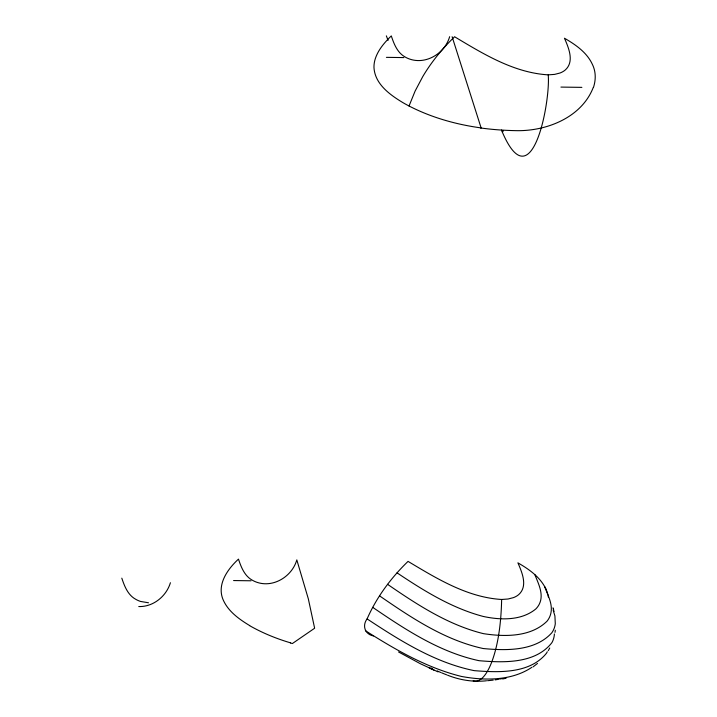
<?xml version="1.0" encoding="UTF-8"?>
<svg xmlns="http://www.w3.org/2000/svg" width="717" height="717" viewBox="0 0 717 717"><rect width="100%" height="100%" fill="white"/><g stroke="black" fill="none" stroke-linecap="round" stroke-linejoin="round"><path stroke-width="1.08" d="M593.434 87.519A57.898 39.82 -21.3 0 0 592.376 64.36C586.891 52.431 575.5 44.597 564.467 38.234C568.509 47.573 574.667 61.501 565.363 69.899A28.761 17.988 19.3 0 1 559.959 73.026L554.626 74.389L548.218 74.855C550.683 100.443 531.933 203.825 501.47 130.055M554.384 633.953L554.25 635.638A50.414 31.521 19.3 0 1 551.929 642.62C535.366 663.933 503.486 662.777 479.055 660.689C439.781 652.309 405.446 629.643 372.732 607.362M500.618 618.959L500.726 617.642A112.65 41.541 -89.2 0 0 501.64 599.475L508.057 599.009L513.39 597.646A28.761 17.988 19.3 0 0 518.803 594.518C528.097 586.121 521.94 572.184 517.907 562.854C528.994 569.19 540.224 577.086 545.879 588.944M555.308 630.261L555.021 632.385M170.413 582.724C166.362 596.311 153.187 607.03 138.757 606.555M449.64 36.692C445.051 52.986 426.642 64.691 410.088 59.215A16.097 10.065 19.3 0 1 405.257 57.064C397.361 52.834 393.947 43.916 391.303 35.913C384.59 42.402 378.209 49.778 375.269 58.794A45.834 31.521 -21.3 0 0 373.987 67.774C375.036 84.023 389.734 94.653 402.488 102.379A212.51 146.169 -21.3 0 0 409.031 105.999A261.23 179.671 -21.3 0 0 480.498 127.832M409.031 105.999L415.116 91.068L422.716 76.674A191.358 131.614 -21.3 0 1 454.587 36.755C483.357 53.963 513.883 72.802 548.218 74.855M593.237 87.519C581.774 117.041 547.707 130.799 517.871 130.682A288.019 198.098 -21.3 0 1 505.44 130.288L499.561 129.929A262.153 180.308 -21.3 0 1 483.043 128.289L480.444 127.931M501.649 599.475C467.332 597.413 436.805 578.592 408.045 561.384C391.025 577.821 376.622 597.18 367.095 618.905C361.96 625.636 364.908 634.339 373.458 635.943M549.751 648.025L548.29 650.651M537.481 663.44L533.098 666.873M531.915 667.267C511.669 680.935 484.701 680.756 461.452 676.445C426.723 667.885 395.318 649.656 365.365 630.655M502.626 678.981L506.085 678.255M499.606 679.107L501.775 678.667M495.062 679.895L498.521 679.331M493.233 680.119L487.542 680.711M486.52 680.774C473.283 682.234 459.92 680.11 447.578 675.199M386.4 57.351L403.85 57.584M560.927 87.089L581.872 87.366M233.581 580.555L251.031 580.788M148.491 602.773L140.595 601.455A16.097 10.065 19.3 0 1 135.773 599.313C127.877 595.083 124.462 586.156 121.809 578.162M473.166 680.827L474.842 681.132A56.356 20.784 -89.2 0 0 481.008 679.098L481.716 678.533A62.02 22.872 -89.2 0 0 486.843 672.232L487.417 671.282A71.055 26.206 -89.2 0 0 491.781 661.908L492.552 659.792A83.531 30.804 -89.2 0 0 495.581 649.79L495.59 649.745A82.347 30.374 -89.2 0 0 498.405 636.427L498.602 635.253A91.14 33.609 -89.2 0 0 500.609 618.959M290.421 642.961L292.375 643.543L314.638 628.226L308.319 598.812L296.82 559.896C292.231 576.19 273.813 587.886 257.269 582.41A16.097 10.065 19.3 0 1 252.438 580.268C244.542 576.029 241.127 567.111 238.474 559.117C227.836 568.922 216.892 584.014 222.862 599.134C227.791 611.153 238.931 619.076 249.668 625.582M446.745 674.876L441.654 672.842M398.544 651.959L420.404 663.754L438.051 671.883M437.236 670.933L440.794 672.492M429.25 668.002L434.081 670.189M430.8 667.921L432.665 668.836M367.095 618.905C400.14 640.684 434.861 662.633 474.188 670.637C498.378 672.564 529.836 673.998 546.542 653.151A48.577 30.374 19.3 0 0 547.277 651.726M397.048 572.847C423.765 590.727 451.773 608.133 483.141 616.423C500.439 620.187 521.358 620.832 535.76 609.002A43.378 27.121 19.3 0 0 539.274 604.198C544.149 594.483 538.413 583.719 534.873 574.693M387.583 584.337C417.142 604.664 448.143 624.964 483.401 633.64C504.598 636.938 530.777 637.207 547.062 621.164A48.451 30.293 19.3 0 0 550.916 613.026C552.861 603.678 547.6 594.886 544.597 586.434M379.535 595.845C411.397 617.785 444.836 640.209 483.213 648.535C506.247 650.713 535.097 651.305 551.866 632.735A50.423 31.521 19.3 0 0 555.29 623.736L554.913 615.957L553.219 610.328M386.338 35.85L388.094 40.367M452.122 36.728L481.152 128.029M553.013 607.783L553.596 609.916M553.327 608.85L554.008 611.583M545.87 588.944A62.504 42.993 -21.3 0 1 547.949 595.029M548.164 596.06A62.504 42.993 -21.3 0 1 548.344 597.1M290.51 642.835A252.232 173.487 -21.3 0 1 249.597 625.645M502.913 130.53A1.819 1.075 24.4 0 1 502.241 131.847"/></g></svg>
